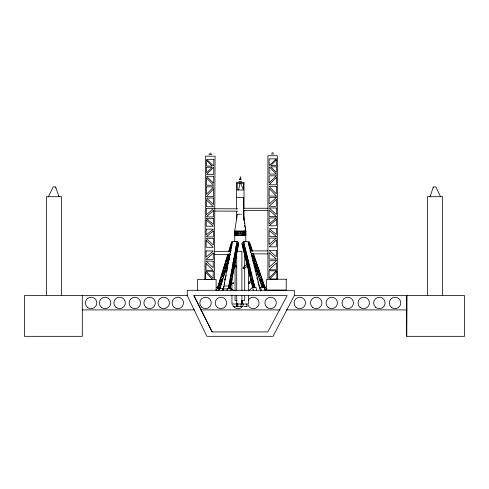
<?xml version="1.0" encoding="UTF-8"?>
<svg xmlns="http://www.w3.org/2000/svg" width="489" height="489" viewBox="0 0 489 489"><rect width="100%" height="100%" fill="white"/><g stroke="black" fill="none" stroke-linecap="round" stroke-linejoin="round"><path stroke-width="0.73" d="M204.909 279.622L205.588 156.156L215.062 156.211L214.39 279.677M294.311 295.619L294.311 290.295L187.263 290.295L187.263 295.619L206.89 336.316L273.033 336.316L294.311 295.619L464.55 295.619L464.55 336.334L406.707 336.334L406.934 295.619M245.661 235.643L245.79 231.205L245.808 241.627M234.763 235.643L234.989 231.205L234.989 235.643L235.68 231.205L235.68 235.643L236.34 231.205L237.361 235.643L237.361 231.205L238.626 235.643L238.626 231.205L240.252 235.643L240.252 231.205L241.884 235.643L241.884 231.205L242.935 235.643L242.935 231.205L244.2 235.643L244.2 231.205L244.91 235.643L244.91 231.205L245.588 235.643L245.661 231.205L245.142 235.643L245.142 231.205L244.335 235.643L244.335 231.205L243.265 235.007M253.828 287.031L254.182 285.02L254.696 287.098M223.033 290.79L232.196 241.468L237.055 241.468L238.779 242.892L230.313 288.479M224.372 284.72L224.732 282.764M225.295 279.751L225.625 277.966M225.887 276.548L226.132 275.252M226.774 271.798L227.177 269.604M227.391 268.485L227.611 267.294M228.308 263.522L228.656 261.658M228.773 261.022L229.139 259.054M229.659 256.267L230.062 254.103M230.307 252.764L230.826 249.971M231.187 248.027L231.59 245.881M231.676 245.411L232.073 243.265M228.308 288.553L237.055 241.468M228.375 288.871L228.901 286.022L224.041 286.022L223.51 288.871L227.678 288.871M229.977 288.895L230.362 286.829L229.054 285.747L229.72 288.944M231.077 282.96L230.606 285.49L229.763 281.878L231.077 282.96L229.689 282.96M232.691 274.292L232.232 276.75L231.376 273.204L232.691 274.292L231.297 274.292M234.127 266.554L233.693 268.871L232.813 265.466L234.127 266.554L232.733 266.554M235.576 258.754L235.111 261.242L234.262 257.666L235.576 258.754L234.188 258.754M237.122 250.411L236.621 253.113L235.814 249.329L237.122 250.411L235.735 250.411M237.764 246.963L237.251 249.738L235.936 248.65L237.764 246.963L235.68 246.963M238.332 243.913L237.856 246.493L237.018 242.825L238.332 243.913L236.945 243.913M263.388 287.385L263.895 284.671L264.83 287.398M253.51 287.391L254.011 284.763L252.593 286.028L252.929 287.367M218.736 290.515L219.133 288.443L222.605 288.443L223.724 289.402M222.226 290.423L222.605 288.443M227.018 290.423L227.397 288.443L231.163 288.443L233.956 290.839M230.765 290.515L231.163 288.443M263.131 287.092L263.675 284.433L261.963 285.784L262.41 287.104M251.468 250.918L251.749 249.61L250.032 250.961M238.589 190.001L240.02 183.289M249.182 245.307L249.616 243.394L248.473 244.292M237.465 231.835L236.34 235.643L235.417 231.205L235.417 235.643L234.897 231.205L234.897 235.643L234.763 231.205L234.732 241.639M217.33 288.235L227.837 254.158M228.736 251.254L231.639 241.829L232.782 242.666M217.623 287.838L218.479 285.069L219.353 289.097L217.623 287.838L219.023 287.838M218.797 284.457L219.573 281.927L220.545 285.729L218.797 284.457L220.894 284.457M221.438 275.894L222.214 273.382L223.18 277.171L221.438 275.894L223.534 275.894M223.852 268.07L224.561 265.759L225.594 269.347L223.852 268.07L225.949 268.07M226.083 260.826L226.865 258.284L227.825 262.104L226.083 260.826L227.483 260.826M228.149 254.115L227.507 256.212L230.111 254.696L228.95 253.84M228.968 251.462L229.39 250.111L229.689 251.438M220.068 288.455L229.683 257.281M430.027 196.7L433.382 186.896L435.833 186.896L440.558 196.7M245.289 241.823L244.286 241.81M48.442 196.7L53.167 186.896L55.618 186.896L58.973 196.7M236.37 254.469L234.524 256.267L235.056 253.381L236.37 254.469L234.286 254.469M247.049 264.476C240.643 268.015 242.966 271.481 247.63 265.24M243.76 268.705L243.846 268.223M237.471 246.719L236.053 248.027L236.45 245.881L237.471 246.719L236.077 246.719M248.95 290.57L252.562 287.232L255.918 287.232L256.731 290.435M259.512 288.186L260.545 287.232L264.182 287.232L265.038 290.582M260.521 291.071L248.314 241.707L243.614 241.707L241.755 243.369L252.691 287.575M242.287 244.317L243.699 243.051L242.911 246.829L242.287 244.317L243.632 244.317M243.339 247L244.439 246.022L244.952 248.106L243.339 247L244.683 247M243.852 250.637L245.264 249.372L244.5 253.259L243.852 250.637L245.191 250.637M244.824 254.58L246.236 253.308L246.933 256.114L244.824 254.58L246.835 254.58M245.851 258.742L247.269 257.477L246.45 261.163L245.851 258.742L247.196 258.742M246.811 262.624L248.229 261.352L248.822 263.767L246.811 262.624L248.828 262.624M247.727 266.322L249.145 265.056L248.284 268.571L247.727 266.322L249.072 266.322M248.724 270.344L250.136 269.078L250.668 271.212L248.724 270.344L250.735 270.344M249.586 273.846L251.004 272.575L250.179 276.23L249.586 273.846L250.93 273.846M250.729 278.467L252.147 277.202L252.715 279.512L250.729 278.467L252.746 278.467M248.424 282.618L251.016 280.295M249.182 283.583A0.617 0.477 48.2 0 0 248.944 282.618A0.617 0.477 48.2 0 0 248.278 283.1A0.617 0.477 48.2 0 0 249.182 283.583L251.78 281.261M251.67 282.269L253.088 281.004L252.275 284.726L251.67 282.269L253.015 282.269M264.408 288.113L266.047 286.78M264.665 290.295L266.853 288.51M248.339 242.941L249.463 242.055L252.648 251.34M250.466 245.863L249.133 246.914L249.757 243.809L250.466 245.863L249.066 245.888M249.286 247.361L250.619 246.309L251.322 248.363L249.965 247.697M250.38 249.867L251.523 248.962L249.555 247.99M251.157 254.249L252.3 253.345M254.292 257.037L252.581 258.394L251.603 255.539L254.292 257.037L252.202 257.067M255.582 260.79L253.864 262.147L254.72 258.278L255.582 260.79L254.182 260.808M256.853 264.5L255.136 265.857L254.323 263.492L256.853 264.5L254.757 264.537M258.027 267.923L256.309 269.28L257.245 265.649L258.027 267.923L256.627 267.948M259.366 271.829L257.648 273.18L256.896 270.998L259.366 271.829L257.269 271.86M260.668 275.637L258.956 276.994L259.818 273.162L260.668 275.637L259.274 275.662M263.559 284.072L261.847 285.429L262.703 281.578L263.559 284.072L262.165 284.091M234.836 262.746L233.057 264.139L233.522 261.658L234.836 262.746L232.752 262.746M209.592 153.436L210.392 153.106L211.187 153.442M231.804 279.054L230.05 280.344L230.49 277.966L231.804 279.054L230.417 279.054M233.357 270.692L231.633 271.798L232.043 269.604L233.357 270.692L231.273 270.692M227.257 257.018L229.897 255.405L229.005 258.296L227.257 257.018L229.359 257.018M231.297 247.489L229.971 248.223L230.612 246.138L231.517 246.798M230.949 249.677L229.781 248.828L231.071 248.119M220.032 280.454L222.519 279.317L221.774 281.731L220.032 280.454L222.128 280.454M224.922 264.598L227.409 263.473L226.664 265.869L224.922 264.598L227.721 264.598M243.18 267.935L243.779 268.113M272.025 152.812L273.155 152.812M222.629 272.031L225.056 271.089L224.372 273.308L222.629 272.031L225.429 272.031M234.689 241.786L234.995 241.755M55.398 187.837L55.88 187.672M58.197 196.01L58.68 195.844M243.131 231.236L245.496 231.163M248.07 242.073L249.463 242.055M249.433 248.993L251.523 248.962M255.209 263.797L256.603 263.773L255.79 261.401L254.072 262.758L256.603 263.773M257.715 271.12L259.115 271.095L258.394 268.993L256.676 270.35L259.115 271.095M260.117 280.166L261.511 280.142M271.077 153.956L274.066 153.956M240.068 176.884L240.545 176.884L240.515 178.271M239.531 178.968L241.083 178.968M239.531 179.115L241.083 179.115M239.634 179.518L240.985 179.518M238.883 181.352L241.719 181.352M237.104 190.001L243.436 190.001L240.747 183.289M237.012 197.391L243.528 197.391L243.528 216.902M243.491 208.259L267.905 208.259M243.491 210.588L267.905 210.588M237.354 214.28L234.683 231.163L245.869 231.163L243.418 214.28M237.752 214.28L239.848 214.28M240.674 214.28L241.474 214.28M234.683 231.236L245.869 231.236M234.732 235.643L245.808 235.643L245.588 231.205M229.781 248.828L231.181 248.828M250.478 250.894L267.905 250.894M236.81 251.291L241.908 251.291L241.884 290.662M251.236 253.883L267.905 253.883M247 263.369L249.005 264.506L247.593 265.772L247 263.369L248.339 263.369M218.693 284.818L220.435 286.096L219.61 288.767L218.693 284.818L220.093 284.818M252.593 286.028L253.938 286.028M228.974 286.829L230.362 286.829M218.913 290.631L217.611 290.631L215.936 289.372M187.263 295.619L24.45 295.619L24.45 336.334L82.293 336.334L82.293 295.619M237.128 300.503L235.05 300.503L235.05 295.967M241.743 300.503L244.689 300.503L244.689 295.967M241.743 302.581L241.982 300.503M233.033 306.566L236.872 306.566L236.872 304.005M242.764 306.554L237.532 306.566L237.532 304.017M243.925 306.517L247.196 306.517M82.293 309.904L194.579 309.904M200.692 309.904L280.13 309.904M286.242 309.904L406.934 309.904M212.159 331.939L267.819 331.939L287.147 295.619L193.827 295.619L212.159 331.939L194.017 295.619M208.907 154.39L211.896 154.408M214.775 208.724L237.66 208.852M214.763 211.059L237.648 211.181M214.543 251.364L230.453 251.45M214.524 254.353L230.435 254.439M235.423 241.7L236.077 241.627L234.922 241.505M433.12 187.672L433.602 187.837M430.32 195.844L430.803 196.01M231.658 246.34L230.753 245.68L231.395 243.601L231.823 245.441M231.328 250.759L229.579 249.482L230.05 251.432M216.407 287.275L219.188 289.372M234.469 264.512L236.749 266.395M234.451 265.747L236.731 267.63M253.381 253.485L265.38 288.498M252.11 258.119L262.153 287.416M231.523 243.174L232.012 245.068M260.545 287.232L261.364 290.435M252.562 287.232L253.418 290.582M258.883 285.02L259.567 287.789M248.681 244.17L249.023 245.564M249.133 246.022L249.482 247.41M250.117 249.995L250.79 252.709M253.076 261.957L253.375 263.161M253.999 265.674L254.427 267.41M255.013 269.787L255.362 271.212M256.04 273.938L256.352 275.197M256.988 277.783L257.275 278.938M258.003 281.866L258.626 284.396M243.614 241.707L254.91 287.385M228.901 286.022L229.414 288.638M243.308 215.013L243.608 217.214M243.803 218.681L244.005 220.154M244.304 222.354L244.5 223.821M244.702 225.288L245.001 227.495M245.197 228.962L245.399 230.429M442.618 295.619L442.618 196.7L427.386 196.7L427.386 295.619M406.707 295.619L406.707 336.334M277.379 279.207L277.379 155.74L267.905 155.74L267.905 279.207M248.363 271.199L248.363 291.034M248.363 295.613L248.363 304.005L231.927 304.005L231.927 295.619M246.804 304.005L246.804 306.517M244.689 252.868L244.689 290.674M244.035 208.247L244.035 182.299L236.566 182.299L236.566 209.005M244.035 210.533L244.035 220.453M244.035 231.138L244.035 235.716M243.406 189.598L243.406 183.216L237.208 183.216L237.208 189.598M242.611 300.503L242.611 304.005M241.908 295.729L241.884 304.017M241.053 304.017L241.053 306.566M237.788 303.62L237.788 306.566M236.719 255.808L236.719 290.46M236.719 295.729L236.719 304.017M236.566 211.297L236.566 219.689M236.566 231.138L236.566 235.716M236.499 303.608L236.499 306.566M235.05 260.448L235.05 290.68M231.927 278.834L231.927 281.126M231.927 282.648L231.927 289.512M216.132 290.368L216.132 279.506L197.58 279.506L197.58 290.368M61.614 295.619L61.614 196.7L46.382 196.7L46.382 295.619M243.669 303.926A5.721 5.721 0 0 1 232.66 304.904M248.149 300.527A5.721 5.721 0 0 1 257.012 298.547A5.721 5.721 0 0 1 256.627 307.624A5.721 5.721 0 0 1 247.966 304.904M257.012 278.767A0.617 0.416 51.7 0 1 257.752 279.219A0.617 0.416 51.7 0 1 257.501 279.842M252.086 283.669A0.617 0.416 51.7 0 1 251.817 282.893M225.074 279.94A0.617 0.422 -53.8 0 1 224.524 279.463A0.617 0.422 -53.8 0 1 225.374 278.981M205.533 272.116L205.49 279.549L212.636 279.586L205.533 272.116M206.016 263.455L205.979 270.252L213.204 270.295L206.016 263.455M206.083 250.943L206.052 257.141L213.308 250.979L206.083 250.943M206.144 240.49L206.107 247.245L213.332 247.287L206.144 240.49M206.205 229.133L206.175 234.861L213.43 229.17L206.205 229.133M206.254 220.007L206.217 226.211L213.448 226.248L206.254 220.007M206.315 208.412L206.285 214.891L213.546 208.455L206.315 208.412M206.364 199.903L206.327 206.749L213.552 206.786L206.364 199.903M206.437 186.822L206.395 194.341L213.662 186.865L206.437 186.822M206.486 177.935L206.444 185.215L213.669 185.252L206.486 177.935M206.541 167.262L206.511 172.862L212.14 167.293L206.541 167.262M206.578 160.435L206.547 166.034L212.147 166.064L206.578 160.435M213.253 261.175L213.216 267.764L206.028 261.138L213.253 261.175M213.302 253.051L213.265 259.543L206.04 259.506L213.302 253.051M213.381 238.565L213.345 244.971L206.15 238.528L213.381 238.565M213.418 230.942L213.387 236.896L206.162 236.853L213.418 230.942M213.491 218.387L213.455 224.42L206.26 218.345L213.491 218.387M213.534 210.459L213.497 216.914L206.272 216.871L213.534 210.459M213.601 198.045L213.565 204.536L206.376 198.008L213.601 198.045M213.65 188.778L213.607 196.554L206.382 196.511L213.65 188.778M213.717 176.291L213.681 183.332L206.492 176.254L213.717 176.291M213.766 167.299L213.73 174.524L206.505 174.487L213.766 167.299M213.809 159.335L213.772 166.077L206.584 159.298L213.809 159.335M213.222 271.261L213.186 278.443L206.003 271.224L213.222 271.261M229.598 282.764L229.115 285.374L230.429 286.456L229.598 282.764M231.236 273.956L230.753 276.548L232.067 277.636L231.236 273.956M232.697 266.108L232.251 268.485L233.565 269.567L232.697 266.108M234.127 258.394L233.638 261.022L234.952 262.104L234.127 258.394M235.692 249.971L235.172 252.764L236.487 253.846L235.692 249.971M236.939 243.265L236.542 245.411L237.556 246.248L236.939 243.265M231.658 279.849L231.193 282.336L229.879 281.248L231.658 279.849M233.235 271.364L232.807 273.651L231.493 272.562L233.235 271.364M234.689 263.516L234.231 265.992L232.917 264.904L234.689 263.516M236.236 255.203L235.68 258.18L234.365 257.098L236.236 255.203M245.417 249.995L244.677 253.974L246.089 252.709L245.417 249.995M243.809 243.479L243.229 246.542L244.323 245.564L243.809 243.479M247.446 258.186L246.658 262L248.076 260.735L247.446 258.186M253.302 281.866L252.513 285.668L253.925 284.396L253.302 281.866M251.181 273.308L250.392 277.092L251.804 275.827L251.181 273.308M262.416 280.729L261.529 284.5L260.698 282.086L262.416 280.729M249.298 265.674L248.455 269.256L249.867 267.984L249.298 265.674M254.482 257.581L253.583 261.322L252.764 258.938L254.482 257.581M259.573 272.44L258.663 276.144L257.856 273.797L259.573 272.44M257.037 265.038L256.077 268.608L255.319 266.395L257.037 265.038M221.01 277.269L220.301 279.58L222.758 278.547L221.01 277.269M223.516 269.158L222.856 271.291L225.258 270.435L223.516 269.158M225.894 261.45L225.148 263.858L227.636 262.727L225.894 261.45M221.59 282.342L220.832 284.787L219.842 281.065L221.59 282.342M224.182 273.926L223.449 276.309L222.434 272.654L224.182 273.926M226.499 266.419L225.802 268.669L224.751 265.142L226.499 266.419M228.834 258.852L228.088 261.267L227.085 257.575L228.834 258.852M276.798 271.695L269.653 279.127L276.798 279.127L276.798 271.695M276.358 177.513L269.133 184.793L276.358 184.793L276.358 177.513M276.358 160.013L270.759 165.612L276.358 165.612L276.358 160.013M276.328 270.796L269.109 277.978L269.109 270.796L276.328 270.796M276.358 175.826L269.133 182.868L269.133 175.826L276.358 175.826M276.358 199.481L269.133 206.327L276.358 206.327L276.358 199.481M276.358 263.033L269.133 269.83L276.358 269.83L276.358 263.033M276.358 240.068L269.133 246.823L276.358 246.823L276.358 240.068M276.358 158.87L269.133 165.612L269.133 158.87L276.358 158.87M276.358 260.716L269.133 267.3L269.133 260.716L276.358 260.716M276.358 197.58L269.133 204.078L269.133 197.58L276.358 197.58M245.099 248.712L243.687 249.977L243.021 247.287L245.099 248.712M247.128 256.921L245.716 258.186L245.001 255.289L247.128 256.921M250.851 271.951L249.433 273.223L248.883 271.004L250.851 271.951M252.935 280.393L251.523 281.664L250.924 279.243L252.935 280.393M276.358 238.106L269.133 244.512L269.133 238.106L276.358 238.106M276.358 219.585L269.133 225.79L276.358 225.79L276.358 219.585M276.358 217.923L269.133 223.962L269.133 217.923L276.358 217.923M253.076 253.485L251.358 254.842L254.023 256.242L253.076 253.485M261.132 276.994L259.421 278.345L261.915 279.268L261.132 276.994M262.208 280.13L260.496 281.487L259.677 279.109L262.208 280.13M276.358 166.835L270.759 166.835L276.358 172.434L276.358 166.835M276.358 174.066L269.133 174.066L269.133 166.835L276.358 174.066M276.358 186.401L269.133 186.401L276.358 193.919L276.358 186.401M276.358 196.089L269.133 196.089L269.133 188.314L276.358 196.089M276.358 207.99L269.133 207.99L276.358 214.463L276.358 207.99M276.358 216.45L269.133 216.45L269.133 209.995L276.358 216.45M276.358 228.711L269.133 228.711L276.358 234.439L276.358 228.711M276.358 236.431L269.133 236.431L269.133 230.478L276.358 236.431M276.358 250.521L269.133 250.521L276.358 256.719L276.358 250.521M276.358 259.084L269.133 259.084L269.133 252.593L276.358 259.084M286.23 279.219L266.658 279.219L266.658 290.081L286.23 290.081L286.23 279.219M236.34 235.643L236.34 231.205L236.303 235.643M87.439 307.324A5.721 5.721 0 0 0 96.749 303.926A5.721 5.721 0 0 0 89.151 297.563A5.721 5.721 0 0 0 87.439 307.324M101.437 307.324A5.721 5.721 0 0 0 110.746 303.926A5.721 5.721 0 0 0 103.142 297.563A5.721 5.721 0 0 0 101.437 307.324M115.942 307.324A5.721 5.721 0 0 0 125.251 303.926A5.721 5.721 0 0 0 117.647 297.563A5.721 5.721 0 0 0 115.942 307.324M131.174 307.324A5.721 5.721 0 0 0 140.484 303.926A5.721 5.721 0 0 0 132.886 297.563A5.721 5.721 0 0 0 131.174 307.324M145.936 307.324A5.721 5.721 0 0 0 155.245 303.926A5.721 5.721 0 0 0 147.647 297.563A5.721 5.721 0 0 0 145.936 307.324M160.044 307.324A5.721 5.721 0 0 0 169.353 303.926A5.721 5.721 0 0 0 161.749 297.563A5.721 5.721 0 0 0 160.044 307.324M174.108 307.324A5.721 5.721 0 0 0 183.424 303.926A5.721 5.721 0 0 0 175.82 297.563A5.721 5.721 0 0 0 174.108 307.324M201.884 307.324A5.721 5.721 0 0 0 211.193 303.926A5.721 5.721 0 0 0 203.595 297.563A5.721 5.721 0 0 0 201.884 307.324M217.263 307.324A5.721 5.721 0 0 0 226.572 303.926A5.721 5.721 0 0 0 218.974 297.563A5.721 5.721 0 0 0 217.263 307.324M266.945 307.324A5.721 5.721 0 0 0 276.254 303.926A5.721 5.721 0 0 0 268.65 297.563A5.721 5.721 0 0 0 266.945 307.324M296.102 307.324A5.721 5.721 0 0 0 305.411 303.926A5.721 5.721 0 0 0 297.813 297.563A5.721 5.721 0 0 0 296.102 307.324M312.538 307.324A5.721 5.721 0 0 0 321.848 303.926A5.721 5.721 0 0 0 314.25 297.563A5.721 5.721 0 0 0 312.538 307.324M328.064 307.324A5.721 5.721 0 0 0 337.373 303.926A5.721 5.721 0 0 0 329.775 297.563A5.721 5.721 0 0 0 328.064 307.324M344.067 307.324A5.721 5.721 0 0 0 353.376 303.926A5.721 5.721 0 0 0 345.778 297.563A5.721 5.721 0 0 0 344.067 307.324M360.069 307.324A5.721 5.721 0 0 0 369.378 303.926A5.721 5.721 0 0 0 361.774 297.563A5.721 5.721 0 0 0 360.069 307.324M375.705 307.324A5.721 5.721 0 0 0 385.014 303.926A5.721 5.721 0 0 0 377.41 297.563A5.721 5.721 0 0 0 375.705 307.324M391.414 307.324A5.721 5.721 0 0 0 400.723 303.926A5.721 5.721 0 0 0 393.119 297.563A5.721 5.721 0 0 0 391.414 307.324M233.302 283.693A0.617 0.507 -50.4 0 0 233.718 282.74A0.617 0.507 -50.4 0 0 232.764 282.997A0.617 0.507 -50.4 0 0 233.302 283.693"/></g></svg>
